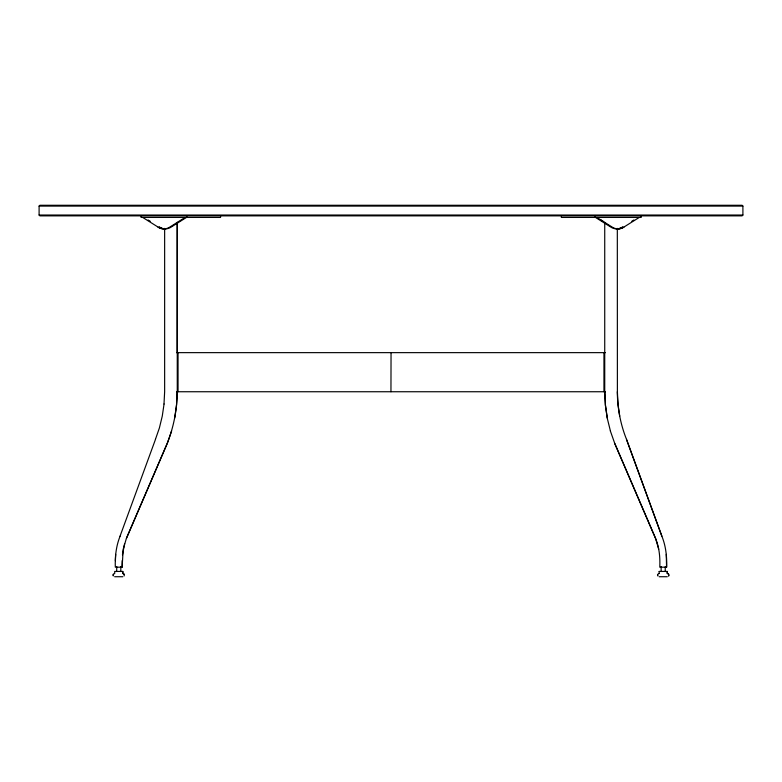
<?xml version="1.0" encoding="UTF-8"?>
<svg xmlns="http://www.w3.org/2000/svg" width="782" height="782" viewBox="0 0 782 782"><rect width="100%" height="100%" fill="white"/><g stroke="black" fill="none" stroke-linecap="round" stroke-linejoin="round"><path stroke-width="1.17" d="M122.178 560.665L122.178 567.185L115.325 567.185C114.944 556.676 116.117 546.022 120.086 536.208M115.394 560.665L115.687 554.37M174.66 418.126L176.536 405.017L177.162 391.743C177.182 409.367 173.712 426.874 167.27 443.267L126.41 538.309L123.204 549.218L122.119 567.185M163.995 404.011L164.64 391.743L164.64 228.393M122.451 554.907L124.612 543.666M164.054 404.011L162.265 416.132L159.391 427.969L155.432 439.367M113.234 574.281L113.234 575.914L113.302 574.281L114.749 573.47L114.68 571.437L122.823 571.437L122.823 573.47L124.27 574.281L124.201 575.914M657.535 575.093L657.76 575.914L657.76 574.281L659.197 573.47M668.659 575.914L668.874 575.093M668.727 575.914L668.659 574.281L667.212 573.47L667.212 571.437L659.138 571.437M171.629 430.931L167.338 443.267L126.469 538.309M120.027 536.208L155.491 439.367M39.1 206.086L39.911 205.275L742.089 205.275L742.9 206.086L742.9 215.04L742.089 215.861L39.911 215.861L39.1 215.04L39.1 206.086L742.9 206.086M185.119 217.425L169.821 227.073A39.1 19.55 90 0 1 158.052 227.073L142.695 217.425M186.468 217.425L171.17 227.073A39.1 19.55 -90 0 1 159.401 227.073M631.797 221.286L633.84 219.996M639.275 217.425L623.909 227.073A39.1 19.55 -90 0 1 612.14 227.073L596.852 217.425M39.1 215.04L742.9 215.04M640.839 217.425L640.839 215.861L640.898 217.425L561.359 217.425L561.417 215.861M176.576 352.643L605.415 352.643M176.585 391.743L605.424 391.743M114.651 576.725L122.862 576.725M659.099 576.725L667.31 576.725M600.987 219.996L603.03 221.286M595.493 217.425L610.791 227.073A39.1 19.55 -90 0 0 622.56 227.073M148.121 219.996L150.232 221.286M668.131 573.685L668.727 574.281M124.201 574.281L122.823 573.47L122.764 571.437M614.623 443.267L655.492 538.309C659.334 547.41 660.203 557.4 659.783 567.185L666.635 567.185C667.017 556.676 665.844 546.022 661.875 536.208L626.529 439.367C620.449 424.255 617.467 408.018 617.321 391.743M626.47 439.367L661.875 536.208M610.341 430.931L614.691 443.267L655.551 538.309L658.698 549.218M604.73 222.303L604.73 391.743L605.366 405.017L607.233 418.126L610.4 430.931M619.706 416.132L617.966 404.011L617.389 391.743L617.321 228.393M607.301 418.126L605.424 405.017L604.799 391.743M666.274 554.37L666.567 567.185M667.281 571.437L667.281 573.47M665.277 566.579L665.208 571.437M661.142 566.579L661.142 571.437M659.197 571.437L659.138 573.47M603.948 352.643L603.948 391.743M595.219 215.861L595.219 217.425M391.049 352.643L390.951 391.743M220.602 215.861L220.544 217.425L141.063 217.425L141.131 215.861M186.742 215.861L186.742 217.425M178.052 352.643L178.052 391.743M177.27 391.743L177.231 222.303L177.162 352.731M120.819 566.579L120.819 571.437M116.753 566.579L116.684 571.437M622.619 227.073A39.1 19.55 -90 0 1 616.734 228.891M623.977 227.073A39.1 19.55 -90 0 1 618.093 228.891M162.245 228.432A39.1 19.55 90 0 1 159.342 227.073M163.868 228.891A39.1 19.55 -90 0 1 157.984 227.073"/></g></svg>
